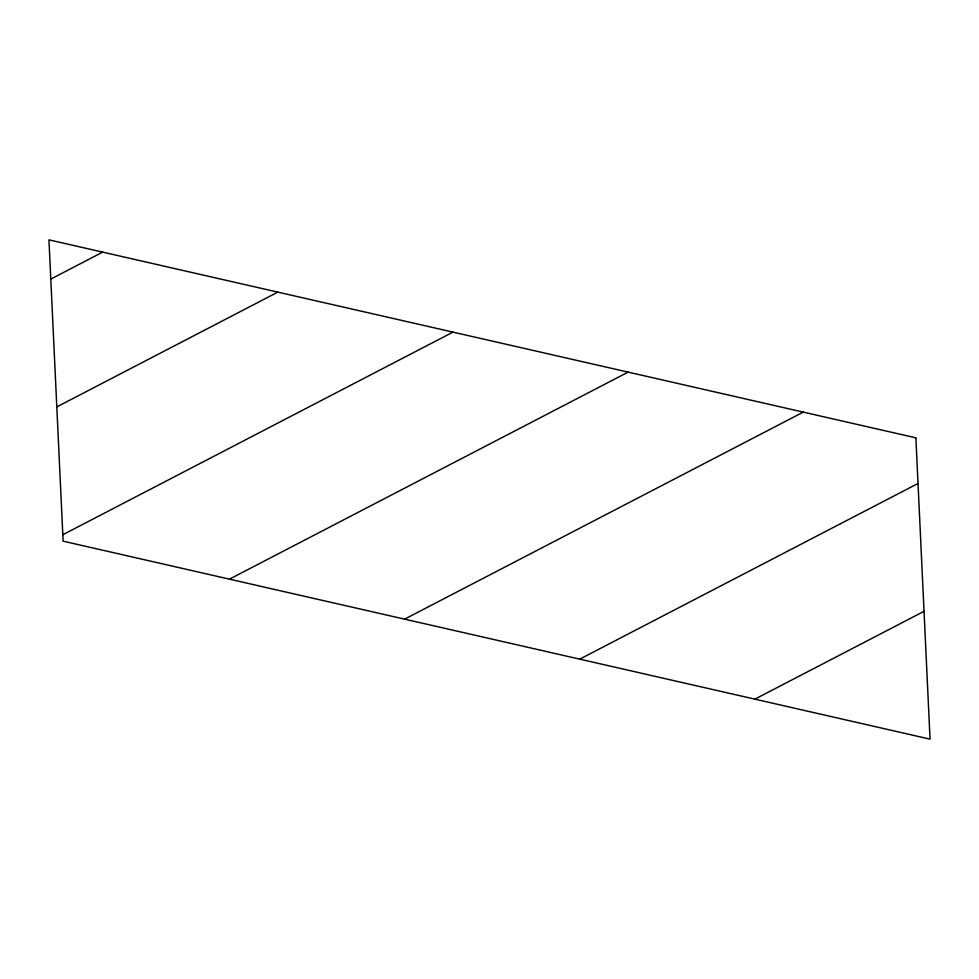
<?xml version="1.0" encoding="UTF-8"?>
<svg xmlns="http://www.w3.org/2000/svg" width="979" height="979" viewBox="0 0 979 979"><rect width="100%" height="100%" fill="white"/><g stroke="black" fill="none" stroke-linecap="round" stroke-linejoin="round"><path stroke-width="1.47" d="M50.798 279.076L102.685 252.129M56.806 406.909L277.828 292.121M62.815 534.742L452.971 332.126M229.465 579.152L628.114 372.118M404.608 619.156L803.269 412.11M579.752 659.148L918.033 483.467M754.907 699.141L924.041 611.312M915.879 437.833L48.95 239.855L63.121 541.167L930.05 739.145L915.879 437.833"/></g></svg>
